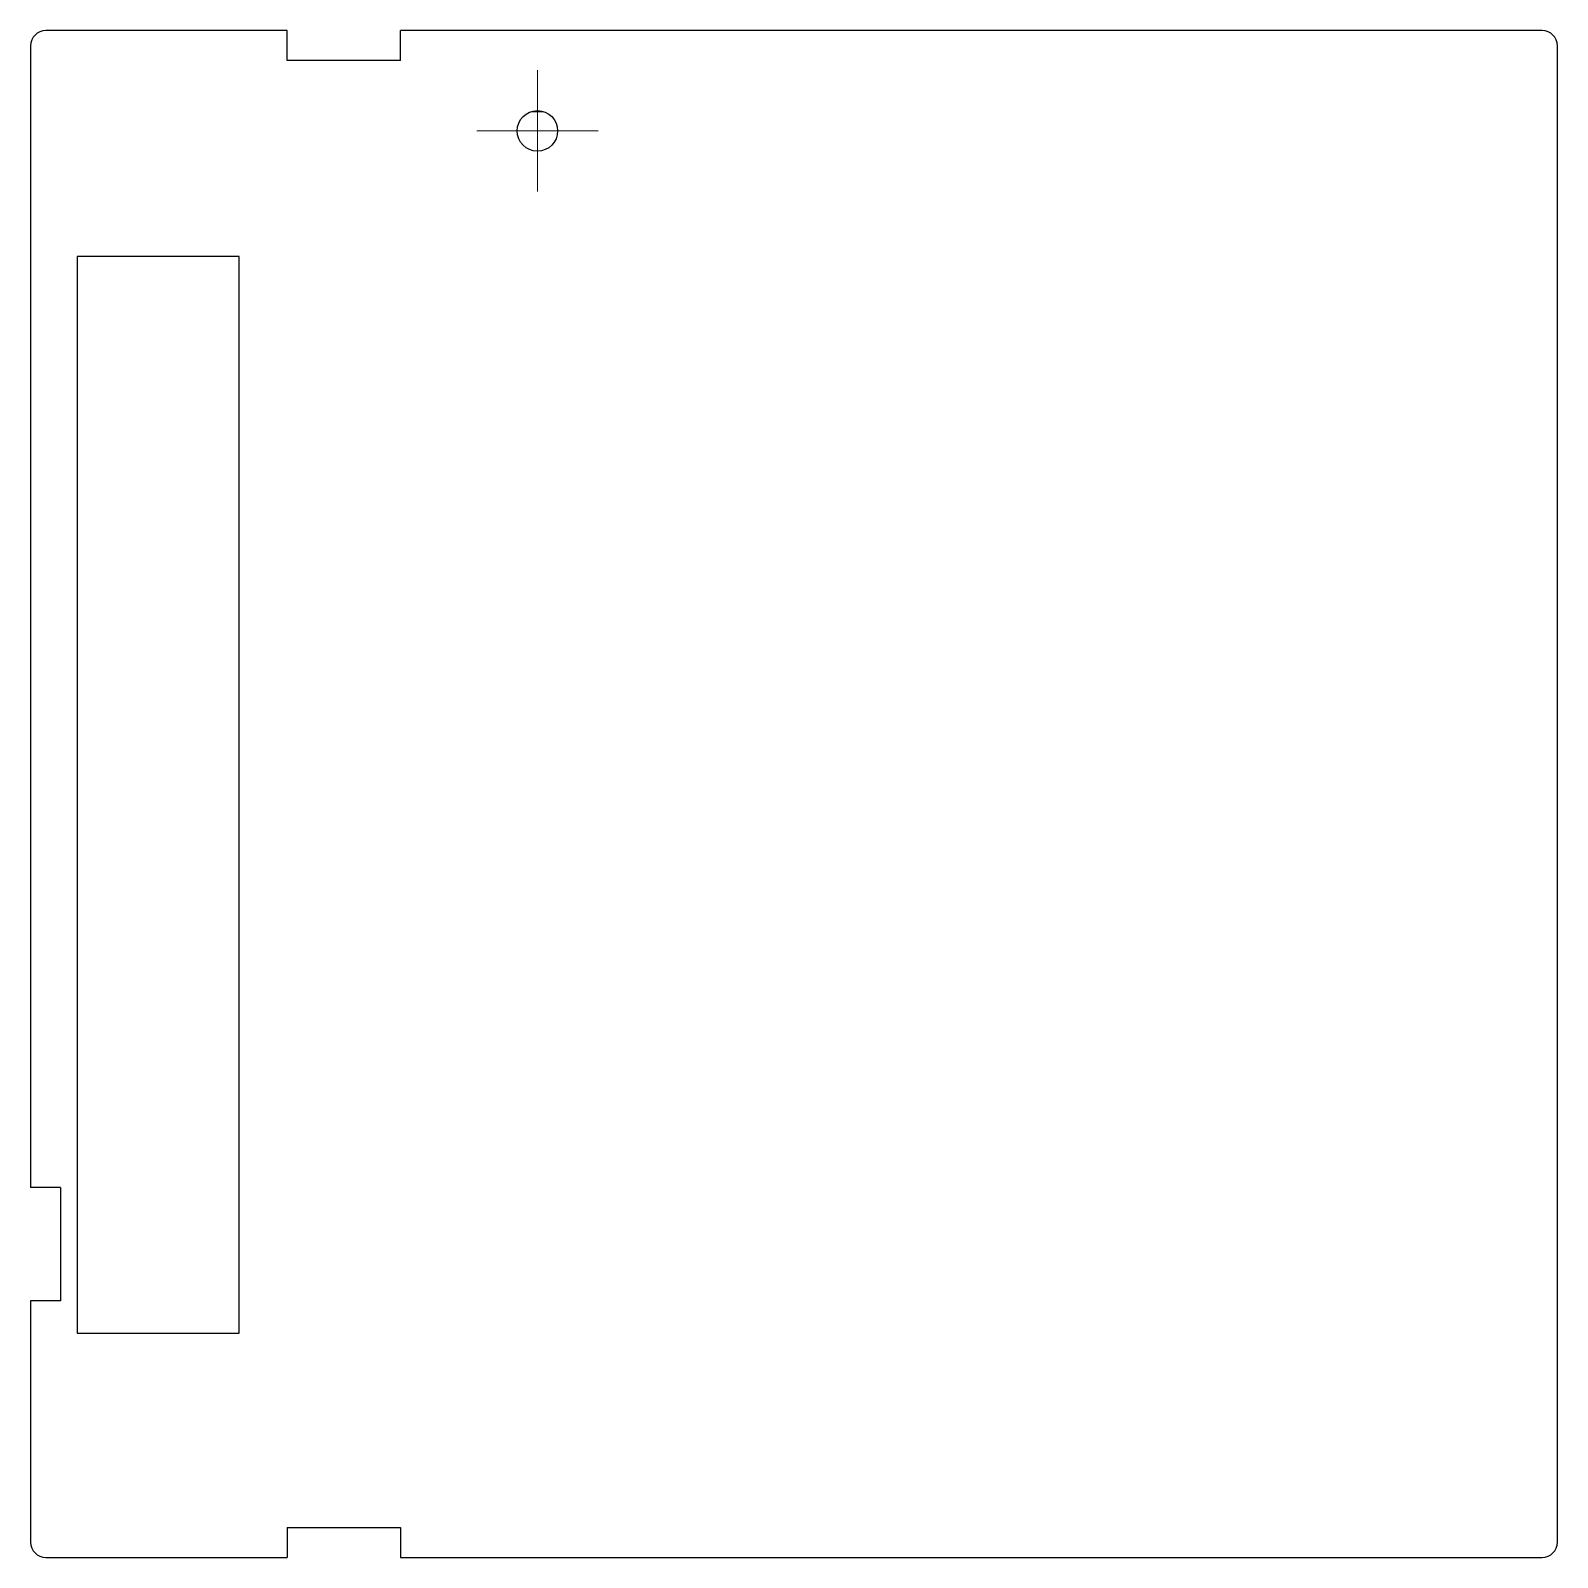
# Model space of a CAD drawing. Header units: millimetres. Extents: x 54.5 to 148.8, y 143.7 to 238.
import ezdxf

# ---------------------------------------------------------------- set-up
doc = ezdxf.new("R2010")
doc.units = ezdxf.units.MM

# ---------------------------------------------------------------- blocks, each defined once
blk = doc.blocks.new('SW_CENTERMARKSYMBOL_0')
at = {"color": 0, "linetype": 'Continuous', "lineweight": 18}
for p, q in [((0, 2.5), (0, 3.751)), ((0, 0), (0, 2.5)), ((-2.5, 0), (-3.751, 0)), ((0, 0), (-2.5, 0)), ((0, 0), (0, -2.5)), ((0, 0), (2.5, 0)), ((2.5, 0), (3.751, 0)), ((0, -2.5), (0, -3.751))]:
    blk.add_line(p, q, dxfattribs=at)

msp = doc.modelspace()

# ---------------------------------------------------------------- linework, layer by layer
at = {"color": 7, "linetype": 'Continuous', "lineweight": 25}
for p, q in [((70.324, 238.043), (55.424, 238.043)), ((70.324, 236.193), (70.324, 238.043)), ((77.324, 236.193), (77.324, 238.043)), ((147.824, 238.043), (77.324, 238.043)), ((54.474, 237.093), (54.474, 166.593)), ((148.774, 144.693), (148.774, 237.093)), ((77.324, 236.193), (70.324, 236.193)), ((85.414, 233.043), (86.139, 233.043)), ((67.348, 224.098), (57.348, 224.098)), ((57.348, 224.098), (57.348, 157.598)), ((67.348, 157.598), (67.348, 224.098)), ((56.324, 166.593), (54.474, 166.593)), ((56.324, 166.593), (56.324, 159.593)), ((56.324, 159.593), (54.474, 159.593)), ((54.474, 159.593), (54.474, 144.693)), ((57.348, 157.598), (67.348, 157.598)), ((70.324, 145.593), (70.324, 143.743)), ((70.324, 145.593), (77.324, 145.593)), ((77.324, 145.593), (77.324, 143.743)), ((55.424, 143.743), (70.324, 143.743)), ((77.324, 143.743), (147.824, 143.743))]:
    msp.add_line(p, q, dxfattribs=at)
msp.add_circle((85.777, 231.845), 1.251, dxfattribs=at)
for centre, start, end in [((55.424, 237.093), 90, 180), ((147.824, 237.093), 0, 90), ((55.424, 144.693), 180, 270), ((147.824, 144.693), 270, 0)]:
    msp.add_arc(centre, 0.95, start, end, dxfattribs=at)

# ---------------------------------------------------------------- block references
at = {"color": 7, "linetype": 'Continuous', "lineweight": 18}
msp.add_blockref('SW_CENTERMARKSYMBOL_0', (85.777, 231.845), dxfattribs=at)

doc.saveas('drawing.dxf')
